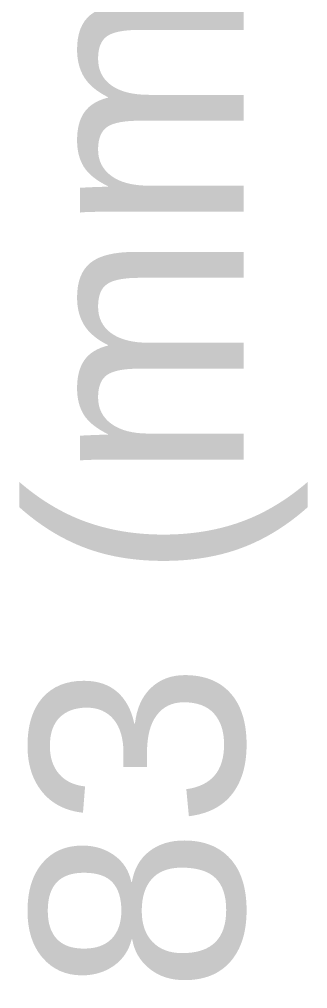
# Model space of a CAD drawing. Header units: inches. Extents: x 29 to 267, y 155 to 337.
# Drawn here: x 29.36 to 34.78, y 217.8 to 235.99 of the extents above; entities that cross this region are included whole.
import ezdxf

# ---------------------------------------------------------------- set-up
doc = ezdxf.new("R2010")
doc.units = ezdxf.units.IN
doc.layers.add('Dimension', color=6, linetype='Continuous')
doc.styles.add('Arial', font='', dxfattribs={"height": 0.2})
doc.styles.get('Arial').set_extended_font_data('Arial')

msp = doc.modelspace()

# ---------------------------------------------------------------- texts
at = {"layer": 'Dimension', "style": 'Arial'}
msp.add_text('100.83 (mm)', height=3.99999962, rotation=90, dxfattribs=at).set_placement((33.57155338, 206.83715554))

doc.saveas('drawing.dxf')
